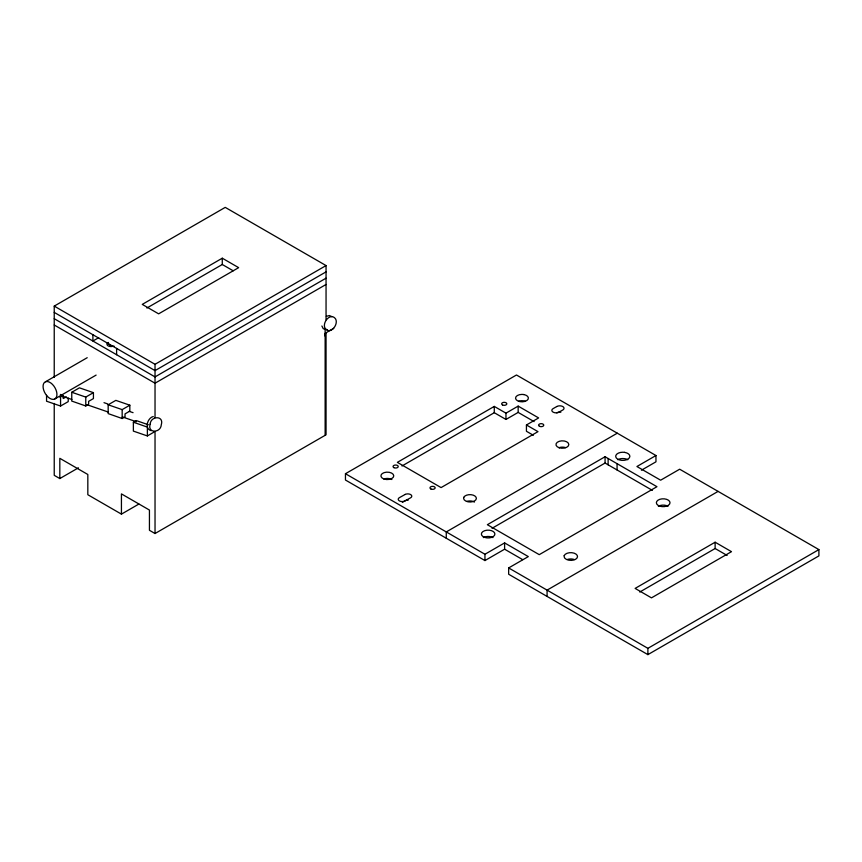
<?xml version="1.0" encoding="UTF-8"?>
<svg xmlns="http://www.w3.org/2000/svg" width="862" height="862" viewBox="0 0 862 862"><rect width="100%" height="100%" fill="white"/><g stroke="black" fill="none" stroke-linecap="round" stroke-linejoin="round"><path stroke-width="1.29" d="M54.231 377.427L54.231 306.107L225.241 207.376L326.051 265.571L326.051 319.759M326.051 265.571L155.031 364.303L155.031 417.639M324.952 335.964L325.136 333.303L333.713 328.347M222.277 258.201L142.262 304.394L158.63 313.843L238.645 267.651L222.277 258.201L222.277 264.505L146.906 308.014M98.688 337.699L92.902 341.029L92.902 334.736M45.546 381.747L87.213 357.698M54.457 399.149A9.794 5.657 60 0 0 52.366 384.29A9.794 5.657 60 0 0 43.175 387.9A9.794 5.657 60 0 0 54.457 399.149L96.124 375.089M63.422 395.572L59.952 396.929L63.422 395.572L63.422 398.459L66.309 396.8M71.761 392.264L79.433 387.835L93.43 392.652L93.43 398.578L88.624 401.358L88.624 404.321L85.769 405.97L71.761 401.078L71.761 392.264L85.769 397.08L93.43 392.652M46.559 395.292L46.559 401.218L60.566 406.034L68.227 401.617L68.227 398.061M326.051 271.875L155.031 370.606L54.231 312.4M326.051 278.178L155.031 376.909L54.231 318.703M108.17 404.795L115.831 400.367L129.828 405.194L129.828 411.12L125.022 413.9L125.022 416.863L122.167 418.512L108.17 413.609L108.17 404.795L122.167 409.622L129.828 405.194M326.051 284.471L155.031 383.202L54.231 325.006M54.231 403.448L54.231 475.328L59.823 478.561L59.823 458.325L87.827 474.488L87.827 494.723L121.434 514.129L121.434 493.894L149.438 510.056L149.438 530.292L155.031 533.524L155.031 431.506L147.37 435.935L133.373 431.108L133.373 422.218L136.228 420.57L148.393 424.761M59.823 478.561L78.42 467.829M121.434 514.129L138.857 504.065M155.031 533.524L326.051 434.793L326.051 332.775M522.663 559.632L504.604 549.202L484.95 560.559L345.457 480.026L345.457 473.723L516.478 374.992L655.96 455.524L655.96 461.816L641.403 470.221M526.434 424.977L538.631 417.93L518.159 406.11L505.962 413.157L494.282 406.411L397.371 462.355L441.085 487.59L537.985 431.647L526.434 424.977L526.434 431.28L533.362 435.278M401.983 465.986L494.282 412.704L505.962 419.449L518.159 412.413L534.084 421.604M617.278 433.187L446.268 531.929L446.268 538.222M605.07 456.741L487.364 524.699L539.256 554.654L656.952 486.707L605.07 456.741L605.07 463.045L492.03 528.309M345.457 473.723L484.95 554.255L504.604 542.909L528.309 556.593L508.655 567.939L508.655 574.243L647.89 654.624L818.9 555.893L818.9 549.6L679.665 469.208L660.637 480.199L636.921 466.514L655.96 455.524M718.089 491.394L547.079 590.125L547.079 596.429M715.126 542.22L635.122 588.412L651.478 597.862L731.493 551.669L715.126 542.22L715.126 548.523L639.755 592.043M508.655 567.939L647.89 648.332L818.9 549.6M402.382 502.33L405.259 500.703A3.998 2.306 0 0 1 408.189 500.197M326.375 316.343L329.392 315.546L331.935 316.666M153.285 416.518C147.434 417.887 144.083 428.974 151.195 430.655M327.312 329.683L323.272 328.734L321.882 325.998M114.247 346.276L110.799 345.716L107.534 343.281M104 402.662L107.793 403.966M129.268 411.368L133.06 412.672M60.372 394.451L62.807 395.281L63.422 398.459M63.001 396.445L71.848 399.494M87.008 404.72L108.483 412.133M122.382 416.917L136.282 421.712M133.373 422.218L147.37 427.11L147.37 435.935M605.07 463.045L652.394 490.37M715.126 548.523L727.129 555.451M222.277 264.505L233.193 270.797M54.231 306.107L155.031 364.303M325.136 328.465C330.114 335.264 338.917 324.608 335.533 318.811C330.545 312.012 321.752 322.668 325.136 328.465L325.136 435.321M647.89 648.332L647.89 654.624M617.073 463.67L617.073 469.973M608.13 458.509L608.13 464.812M518.159 406.11L518.159 412.413M505.962 413.157L505.962 419.449M504.604 542.909L504.604 549.202M494.282 406.411L494.282 412.704M484.95 554.255L484.95 560.559M122.167 409.622L122.167 418.512M116.607 348.42L116.607 354.724M85.769 397.08L85.769 405.97M60.566 397.22L60.566 406.034M567.379 559.47A6.756 3.901 0 0 1 574.135 559.47M483.366 537.586A6.756 3.901 0 0 1 492.913 537.586M658.374 506.253A6.821 3.933 0 0 1 668.018 506.253M617.774 459.726A7.079 4.084 0 0 1 622.784 458.53L624.616 458.67A7.079 4.084 0 0 1 627.784 459.726M556.744 412.833A4.256 2.457 0 0 1 560.86 412.198M466.73 501.436A6.433 3.717 0 0 1 474.499 502.029M559.169 447.626A6.433 3.717 0 0 1 565.601 447.626M518.752 401.196A6.433 3.717 0 0 1 521.973 400.701L523.633 400.83A6.433 3.717 0 0 1 525.184 401.196M384.118 478.927A6.433 3.717 0 0 1 391.876 479.52M112.62 346.352A3.998 2.306 0 0 1 107.588 345.468A3.998 2.306 0 0 1 108.461 342.462M463.734 497.385L463.605 498.376A6.487 3.739 0 0 0 473.163 501.565L474.499 500.973A6.433 3.717 0 0 0 473.163 495.133A6.433 3.717 0 0 0 463.734 497.385M564.233 555.548L564.093 556.593A6.81 3.933 0 0 0 574.135 559.923L575.536 559.309A6.756 3.901 0 0 0 574.124 553.167A6.756 3.901 0 0 0 564.233 555.548M150.16 424.126C147.186 433.618 160.795 433.123 161.291 424.761C164.265 415.279 150.645 415.775 150.16 424.126M556.744 406.541L553.102 408.642A4.256 2.457 0 0 0 552.736 411.874A4.256 2.457 0 0 0 558.253 412.51L562.767 410.021A4.256 2.457 0 0 0 562.767 406.541A4.256 2.457 0 0 0 556.744 406.541M405.259 494.4L399.699 497.482A3.998 2.306 0 0 0 399.483 500.951A3.998 2.306 0 0 0 405.463 500.617L410.312 497.977A3.998 2.306 0 0 0 410.883 494.734A3.998 2.306 0 0 0 405.259 494.4M523.633 394.527L521.973 394.397A6.433 3.717 0 0 0 516.144 399.677A6.433 3.717 0 0 0 526.897 400.496A6.433 3.717 0 0 0 523.633 394.527M624.616 452.367L622.784 452.227A7.079 4.084 0 0 0 616.362 458.045A7.079 4.084 0 0 0 628.204 458.94A7.079 4.084 0 0 0 624.616 452.367M484.756 537.425A6.756 3.901 0 0 0 494.896 534.052A6.756 3.901 0 0 0 484.756 530.669A6.756 3.901 0 0 0 484.756 537.425M659.786 506.145A6.821 3.933 0 0 0 670.011 502.74A6.821 3.933 0 0 0 659.786 499.324A6.821 3.933 0 0 0 659.786 506.145M393.966 467.667A2.586 1.498 0 0 0 398.19 466.784A2.586 1.498 0 0 0 394.764 465.114A2.586 1.498 0 0 0 393.966 467.667M559.169 447.755A6.433 3.717 0 0 0 568.823 444.533A6.433 3.717 0 0 0 559.179 441.322A6.433 3.717 0 0 0 559.169 447.755M384.118 479.067A6.433 3.717 0 0 0 393.762 475.846A6.433 3.717 0 0 0 384.118 472.635A6.433 3.717 0 0 0 384.118 479.067M539.493 426.302A2.586 1.498 0 0 0 543.717 425.419A2.586 1.498 0 0 0 540.291 423.748A2.586 1.498 0 0 0 539.493 426.302M502.557 404.968A2.586 1.498 0 0 0 506.77 404.095A2.586 1.498 0 0 0 503.343 402.425A2.586 1.498 0 0 0 502.557 404.968M430.914 488.991A2.586 1.498 0 0 0 435.127 488.107A2.586 1.498 0 0 0 431.7 486.437A2.586 1.498 0 0 0 430.914 488.991"/></g></svg>
